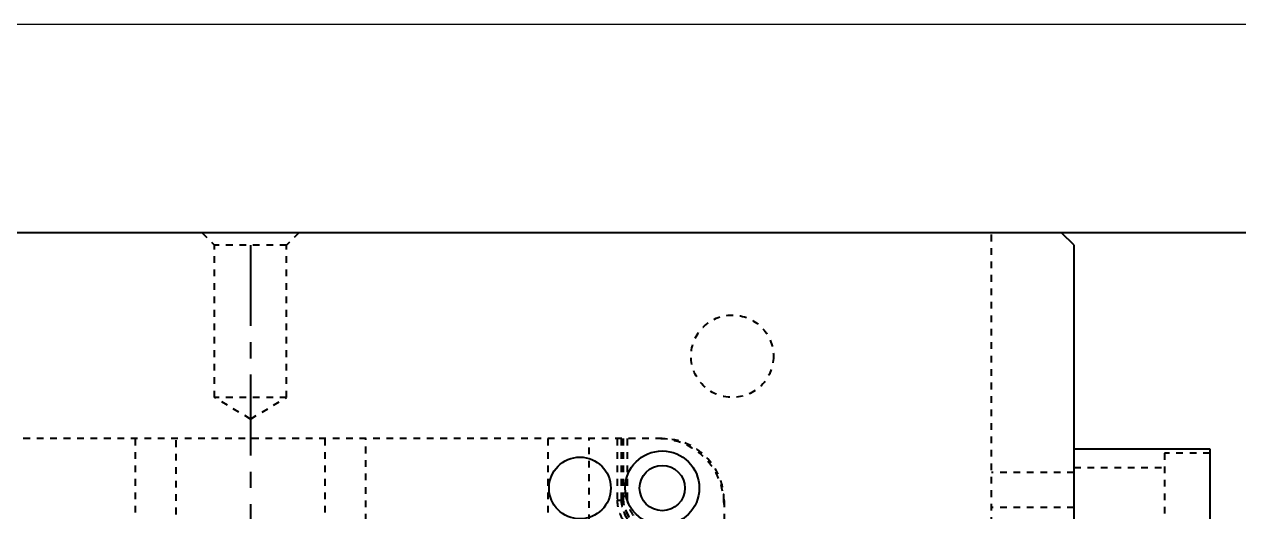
# Model space of a CAD drawing. Header units: millimetres. Extents: x 583 to 1942, y -5112 to 253.
# Drawn here: x 1186.9 to 1481.8, y -4415.6 to -4297.3 of the extents above; entities that cross this region are included whole.
import ezdxf

# ---------------------------------------------------------------- set-up
doc = ezdxf.new("R2010")
doc.units = ezdxf.units.MM
doc.header["$LTSCALE"] = 16.335
doc.header["$PDMODE"] = 3
doc.header["$PDSIZE"] = 0.3125
doc.linetypes.add('CENTER', pattern=[0.6, 0.375, -0.075, 0.075, -0.075])
doc.linetypes.add('HIDDEN', pattern=[0.2, 0.1, -0.1])
doc.layers.get('0').update_dxf_attribs({"linetype": 'CONTINUOUS'})
doc.layers.get('Defpoints').update_dxf_attribs({"linetype": 'CONTINUOUS'})
doc.layers.add('DEFAULT_2', color=8, linetype='HIDDEN')
doc.layers.add('epin', color=13, linetype='CONTINUOUS', lineweight=9)
doc.styles.get("Standard").update_dxf_attribs({"font": 'txt', "width": 0.8})
doc.dimstyles.new('副本 11', dxfattribs={"dimtxt": 2.5, "dimasz": 2.5, "dimexe": 1.25, "dimexo": 0.625, "dimtad": 1, "dimdsep": 46, "dimtxsty": 'Standard', "dimcen": 2.5, "dimadec": 0, "dimazin": 0, "dimtfac": 1, "dimtmove": 0, "dimatfit": 3, "dimfxl": 0, "dimarcsym": 0})

# ---------------------------------------------------------------- blocks, each defined once
blk = doc.blocks.new('*D460')
at = {"layer": 'Defpoints', "color": 0}
for p in [(1399.32, -4347.86), (1396.36, -4482.86), (1508.4, -4482.86)]:
    blk.add_point(p, dxfattribs=at)
at = {"layer": 'epin', "color": 4, "lineweight": -2}
for p, q in [((1399.32, -4347.86), (1508.4, -4347.86)), ((1508.4, -4352.86), (1508.4, -4477.86)), ((1396.36, -4482.86), (1508.4, -4482.86))]:
    blk.add_line(p, q, dxfattribs=at)
at = {"layer": 'epin', "color": 4}
for points in [[(1507.57, -4352.86), (1509.23, -4352.86), (1508.4, -4347.86)], [(1507.57, -4477.86), (1509.23, -4477.86), (1508.4, -4482.86)]]:
    blk.add_solid(points, dxfattribs=at)
at = {"layer": 'epin', "color": 6, "insert": (1505.9, -4448.45), "char_height": 5, "attachment_point": 5, "rotation": 90}
blk.add_mtext('135', dxfattribs=at)

msp = doc.modelspace()

# ---------------------------------------------------------------- linework, layer by layer
at = {"color": 7, "linetype": 'Continuous'}
for p, q in [((1438.821, -4347.864), (1044.821, -4347.864)), ((1441.821, -4350.864), (1438.821, -4347.864)), ((1441.821, -4602.864), (1441.821, -4350.864)), ((1441.821, -4400.364), (1474.821, -4400.364)), ((1474.821, -4400.364), (1474.821, -4500.364))]:
    msp.add_line(p, q, dxfattribs=at)
at = {"color": 1, "linetype": 'CENTER', "ltscale": 3.209403}
msp.add_line((1241.821, -4350.864), (1241.821, -4608.864), dxfattribs=at)
at = {"color": 7, "linetype": 'Continuous'}
for centre, radius in [((1321.821, -4409.864), 7.5), ((1341.821, -4409.864), 9), ((1341.821, -4409.864), 5.5)]:
    msp.add_circle(centre, radius, dxfattribs=at)
at = {"layer": 'DEFAULT_2', "color": 8, "linetype": 'HIDDEN'}
for p, q in [((1230.071, -4347.864), (1233.071, -4350.864)), ((1253.571, -4347.864), (1250.571, -4350.864)), ((1421.821, -4617.864), (1421.821, -4347.864)), ((1233.071, -4387.864), (1233.071, -4350.864)), ((1250.571, -4350.864), (1233.071, -4350.864)), ((1250.571, -4387.864), (1250.571, -4350.864)), ((1241.821, -4393.122), (1233.071, -4387.864)), ((1250.571, -4387.864), (1233.071, -4387.864)), ((1241.821, -4393.122), (1250.571, -4387.864)), ((1341.821, -4397.864), (1141.821, -4397.864)), ((1213.789, -4397.864), (1213.789, -4421.052)), ((1223.789, -4426.052), (1223.789, -4397.864)), ((1259.853, -4397.864), (1259.853, -4426.052)), ((1269.853, -4421.052), (1269.853, -4397.864)), ((1314.064, -4397.864), (1314.064, -4432.763)), ((1324.064, -4427.763), (1324.064, -4397.864)), ((1330.884, -4397.864), (1330.884, -4412.835)), ((1331.821, -4397.864), (1331.821, -4412.397)), ((1331.881, -4397.864), (1331.881, -4412.835)), ((1332.266, -4397.864), (1332.266, -4411.951)), ((1332.343, -4397.864), (1332.343, -4412.372)), ((1333.262, -4397.864), (1333.262, -4411.951)), ((1474.821, -4401.364), (1463.821, -4401.364)), ((1463.821, -4401.364), (1463.821, -4419.364)), ((1441.821, -4406.114), (1421.821, -4406.114)), ((1441.821, -4404.864), (1463.821, -4404.864)), ((1332.266, -4411.951), (1331.821, -4412.397)), ((1333.262, -4411.951), (1332.266, -4411.951)), ((1330.884, -4412.835), (1331.881, -4412.835)), ((1332.343, -4412.372), (1331.881, -4412.835)), ((1356.821, -4412.864), (1356.821, -4552.864)), ((1441.821, -4414.614), (1421.821, -4414.614))]:
    msp.add_line(p, q, dxfattribs=at)
msp.add_circle((1358.821, -4377.864), 10, dxfattribs=at)
for centre, radius, start, end in [((1340.821, -4413.864), 16, 0, 90), ((1341.821, -4412.864), 15, 0, 90), ((1340.732, -4411.953), 8.466, 179.98988, 270.01012)]:
    msp.add_arc(centre, radius, start, end, dxfattribs=at)
for centre, major_axis in [((1340.353, -4412.332), (6.056, 6.056)), ((1340.374, -4412.311), (5.7, 5.7))]:
    msp.add_ellipse(centre, major_axis=major_axis, ratio=0.9924325, start_param=-3.9231927, end_param=-2.3599926, dxfattribs=at)
for points, knots in [([(1333.262, -4411.951), (1333.262, -4412.923), (1333.648, -4414.889), (1335.309, -4417.375), (1337.795, -4419.037), (1339.761, -4419.423), (1340.733, -4419.423)], [0, 0, 0, 0, 0.2499817, 0.4999333, 0.7499038, 1, 1, 1, 1]), ([(1330.884, -4412.835), (1330.884, -4414.001), (1331.348, -4416.36), (1333.341, -4419.343), (1336.325, -4421.337), (1338.683, -4421.801), (1339.85, -4421.801)], [0, 0, 0, 0, 0.2500014, 0.4999701, 0.7499599, 1, 1, 1, 1]), ([(1331.881, -4412.835), (1331.88, -4413.872), (1332.289, -4415.97), (1334.061, -4418.624), (1336.715, -4420.396), (1338.813, -4420.805), (1339.85, -4420.804)], [0, 0, 0, 0, 0.2499997, 0.49997, 0.7499616, 1, 1, 1, 1])]:
    msp.add_open_spline(points, degree=3, knots=knots, dxfattribs=at)
at = {"layer": 'epin', "color": 0}
msp.add_lwpolyline([(956.363, -4297.273), (1547.485, -4297.273), (1547.485, -4929.285), (956.363, -4929.285)], close=True, dxfattribs=at)

# ---------------------------------------------------------------- dimensions: what is measured, and where the dimension line sits
dim = msp.add_linear_dim(base=(1508.401, -4482.864), p1=(1399.321, -4347.864), p2=(1396.362, -4482.864), angle=90, dimstyle='副本 11', override={"dimtxt": 5, "dimasz": 5, "dimexe": 0, "dimexo": 0, "dimgap": 0, "dimcen": 0, "dimclrd": 4, "dimclre": 4, "dimclrt": 6, "dimtofl": 0}, dxfattribs=at)
dim.commit()
dim.dimension.update_dxf_attribs({"geometry": '*D460', "text_midpoint": (1508.401, -4448.452), "dimtype": 160})

doc.saveas('drawing.dxf')
